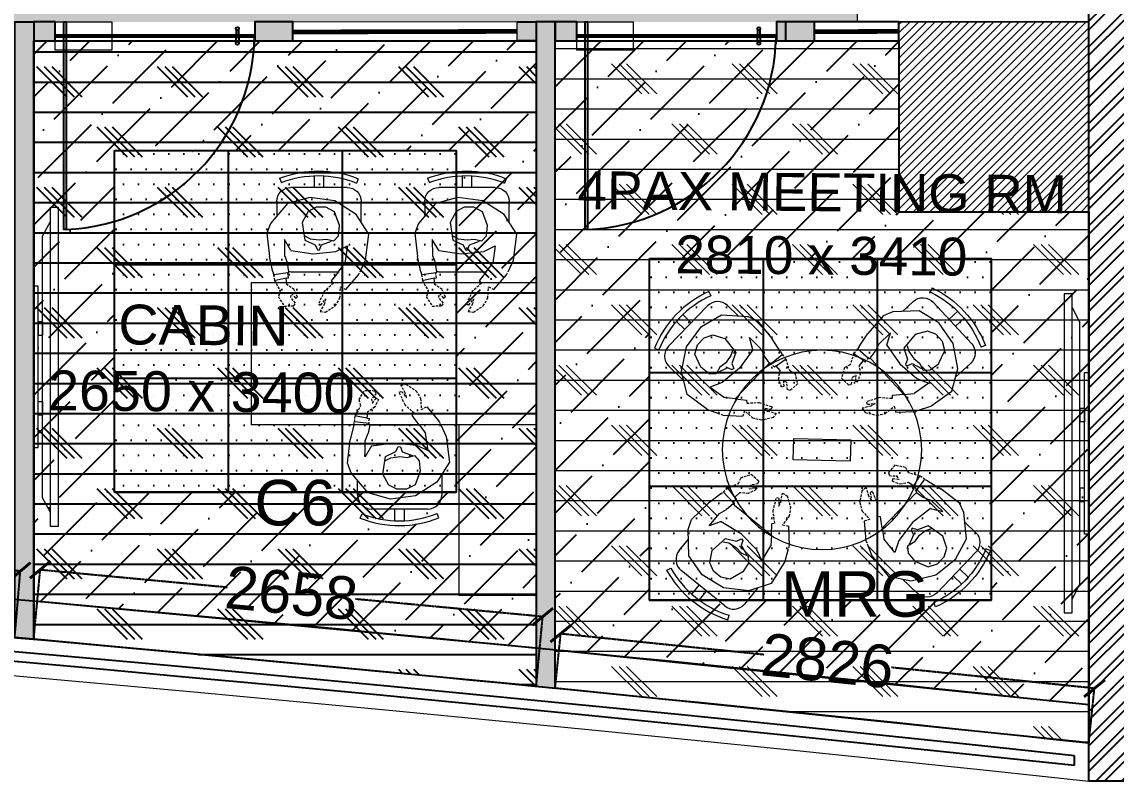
# Model space of a CAD drawing. Header units: millimetres. Extents: x 263321 to 2483465, y 33647 to 614421.
# Drawn here: x 2400777 to 2406541, y 376682 to 380682 of the extents above; entities that cross this region are included whole.
import ezdxf

# ---------------------------------------------------------------- set-up
doc = ezdxf.new("R2010")
doc.units = ezdxf.units.MM
doc.header["$PDMODE"] = 3
for name, pattern in [('( Hidden )', [0.375, 0.25, -0.125]), ('DASHED', [0.75, 0.5, -0.25]), ('HIDDEN', [0.375, 0.25, -0.125])]:
    doc.linetypes.add(name, pattern=pattern)
for name, color, linetype, lineweight in [('A-DOOR-FULL', 40, 'Continuous', 18), ('A-FURN-HUMAN', 252, 'Continuous', 9), ('A-FURN-MODULAR-', 6, 'Continuous', 9), ('A-FURN-MODULAR-CHAIR', 5, 'Continuous', 5), ('A-FURN-MODULAR-TABLETOP', 250, 'Continuous', 13), ('A-GLASS PARTITION', 5, 'Continuous', 18), ('A-GYPSUM PARTITION', 250, 'Continuous', 35), ('A-PLAN-COLUMN', 3, 'Continuous', 0), ('A-PLAN-RCC-HATCH', 8, 'Continuous', 13), ('A-PLAN-THIN', 251, 'Continuous', 15), ('FURNITURE', 30, 'Continuous', 5), ('IN-WALL', 134, 'Continuous', 25), ('TOA- AV', 7, 'Continuous', 9), ('TOA-FL-CPT-1', 8, 'Continuous', 5), ('TOA-FL-CPT-4', 8, 'Continuous', 5)]:
    doc.layers.add(name, color=color, linetype=linetype, lineweight=lineweight)
for name, color, linetype in [('A-PLAN -GLASS FRAME', 4, 'Continuous'), ('A-PLAN-WALL HATCH', 8, 'Continuous'), ('CEILING TOA', 250, 'Continuous'), ('DOOR', 5, 'Continuous'), ('FIN WALL GRAPHIC', 10, 'Continuous'), ('FLOORING TOA', 7, 'Continuous'), ('PARTITION GYPSUM', 250, 'Continuous'), ('TEXT', 250, 'Continuous')]:
    doc.layers.add(name, color=color, linetype=linetype)
doc.styles.add('ARIAL', font='arial.ttf')
doc.styles.add('TEXT @ 150', font='arial.ttf', dxfattribs={"height": 225})
doc.dimstyles.new('DIM @ 150', dxfattribs={"dimtxt": 225, "dimasz": 100, "dimexe": 1, "dimexo": 0, "dimgap": 0.5, "dimtad": 0, "dimdec": 0, "dimzin": 0, "dimdsep": 46, "dimtxsty": 'TEXT @ 150', "dimblk": 'ARCHTICK', "dimcen": -2, "dimclrd": 8, "dimclre": 8, "dimclrt": 256, "dimadec": 0, "dimazin": 0, "dimtfac": 1, "dimtdec": 0, "dimtofl": 0, "dimtmove": 0, "dimatfit": 3, "dimldrblk": 'OPEN90', "dimfxl": 1, "dimtolj": 1, "dimtzin": 0, "dimlwd": -1, "dimlwe": -1, "dimarcsym": 0})
pattern_1 = [(45, (13069.08, -8478.74), (84.189901, 308.696304), [396.875, -79.375, 0, -79.375])]

# ---------------------------------------------------------------- blocks, each defined once
blk = doc.blocks.new('Human Figure')
at = {"layer": 'A-FURN-HUMAN', "lineweight": 5}
for p, q in [((4611.71, 5776.63, 0), (4616.22, 5779.49)), ((4611.71, 5776.63, 0), (4616.22, 5779.49)), ((4616.22, 5779.49), (4621.49, 5780.21, 0)), ((4616.22, 5779.49), (4621.49, 5780.21, 0)), ((4621.49, 5780.21, 0), (4626.18, 5778.89, 0)), ((4621.49, 5780.21, 0), (4626.18, 5778.89, 0)), ((4626.18, 5778.89, 0), (4629.77, 5774.69, 0)), ((4626.18, 5778.89, 0), (4629.77, 5774.69, 0)), ((4609.08, 5772.43, 0), (4611.71, 5776.63, 0)), ((4609.08, 5772.43, 0), (4611.71, 5776.63, 0)), ((4609.78, 5766.99, 0), (4609.08, 5772.43, 0)), ((4609.78, 5766.99, 0), (4609.08, 5772.43, 0)), ((4629.77, 5774.69, 0), (4630.56, 5772.63, 0)), ((4629.77, 5774.69, 0), (4630.56, 5772.63, 0)), ((4630.56, 5772.63, 0), (4630.01, 5767.72, 0)), ((4630.56, 5772.63, 0), (4630.01, 5767.72, 0)), ((4626.86, 5771.32, 0), (4626.81, 5767.94)), ((4626.86, 5771.32, 0), (4626.81, 5767.94)), ((4616.02, 5768.83), (4613.59, 5769.99, 0)), ((4613.59, 5769.99, 0), (4614.12, 5766.32, 0)), ((4616.02, 5768.83), (4613.59, 5769.99, 0)), ((4613.59, 5769.99, 0), (4614.12, 5766.32, 0)), ((4620.77, 5768.32, 0), (4616.02, 5768.83)), ((4620.77, 5768.32, 0), (4616.02, 5768.83)), ((4625.5, 5769.01, 0), (4620.77, 5768.32, 0)), ((4625.5, 5769.01, 0), (4620.77, 5768.32, 0)), ((4626.81, 5767.94), (4626.19, 5766.32, 0)), ((4626.81, 5767.94), (4626.19, 5766.32, 0)), ((4610.91, 5764.54), (4609.78, 5766.99, 0)), ((4610.91, 5764.54), (4609.78, 5766.99, 0)), ((4615.48, 5764.54), (4614.12, 5766.32, 0)), ((4615.48, 5764.54), (4614.12, 5766.32, 0)), ((4625.89, 5764.54), (4626.19, 5766.32, 0)), ((4625.89, 5764.54), (4626.19, 5766.32, 0)), ((4629.26, 5764.54), (4630.01, 5767.72, 0)), ((4629.26, 5764.54), (4630.01, 5767.72, 0)), ((4613.88, 5760.76, 0), (4611.23, 5763.85, 0)), ((4613.88, 5760.76, 0), (4611.23, 5763.85, 0)), ((4615.48, 5764.54), (4616.97, 5762.59)), ((4615.48, 5764.54), (4616.97, 5762.59)), ((4626.5, 5763.17, 0), (4626.01, 5763.22, 0)), ((4626.5, 5763.17, 0), (4626.01, 5763.22, 0)), ((4626.32, 5761.85, 0), (4626.5, 5763.17, 0)), ((4626.32, 5761.85, 0), (4626.5, 5763.17, 0))]:
    blk.add_line(p, q, dxfattribs=at)
at = {"layer": 'A-FURN-HUMAN', "linetype": '( Hidden )', "lineweight": 5, "ltscale": 2}
for p, q in [((4611.23, 5763.85, 0), (4610.91, 5764.54, 0)), ((4611.23, 5763.85, 0), (4610.91, 5764.54, 0)), ((4626.01, 5763.22, 0), (4626.14, 5764.36, 0)), ((4626.01, 5763.22, 0), (4626.14, 5764.36, 0)), ((4629.12, 5763.93, 0), (4628.92, 5762.69, 0)), ((4629.12, 5763.93, 0), (4628.92, 5762.69, 0)), ((4629.26, 5764.54, 0), (4629.12, 5763.93, 0)), ((4629.26, 5764.54, 0), (4629.12, 5763.93, 0)), ((4615.02, 5761.34, 0), (4613.88, 5760.76, 0)), ((4615.02, 5761.34, 0), (4613.88, 5760.76, 0)), ((4615.16, 5758.98, 0), (4615.02, 5761.34, 0)), ((4615.16, 5758.98, 0), (4615.02, 5761.34, 0)), ((4616.97, 5762.59), (4616.53, 5762.09)), ((4616.97, 5762.59), (4616.53, 5762.09)), ((4616.53, 5762.09), (4618.44, 5760.37, 0)), ((4616.53, 5762.09), (4618.44, 5760.37, 0)), ((4624.81, 5760.79, 0), (4626.32, 5761.85, 0)), ((4624.81, 5760.79, 0), (4626.32, 5761.85, 0)), ((4628.92, 5762.69, 0), (4627.75, 5760.5, 0)), ((4628.92, 5762.69, 0), (4627.75, 5760.5, 0)), ((4616.12, 5757.36), (4615.16, 5758.98, 0)), ((4616.12, 5757.36), (4615.16, 5758.98, 0)), ((4619.17, 5757.51, 0), (4618.16, 5758.8, 0)), ((4618.16, 5758.8, 0), (4618.39, 5757.81, 0)), ((4619.17, 5757.51, 0), (4618.16, 5758.8, 0)), ((4618.16, 5758.8, 0), (4618.39, 5757.81, 0)), ((4618.44, 5760.37, 0), (4619.69, 5757.7, 0)), ((4618.44, 5760.37, 0), (4619.69, 5757.7, 0)), ((4624.06, 5759.18, 0), (4624.81, 5760.79, 0)), ((4624.06, 5759.18, 0), (4624.81, 5760.79, 0)), ((4624.51, 5758.96, 0), (4624.06, 5759.18, 0)), ((4624.51, 5758.96, 0), (4624.06, 5759.18, 0)), ((4624.5, 5757.93, 0), (4625.51, 5759.11, 0)), ((4624.5, 5757.93, 0), (4625.51, 5759.11, 0)), ((4625.32, 5759.95, 0), (4624.51, 5758.96, 0)), ((4625.32, 5759.95, 0), (4624.51, 5758.96, 0)), ((4625.51, 5759.11, 0), (4625.32, 5759.95, 0)), ((4625.51, 5759.11, 0), (4625.32, 5759.95, 0)), ((4628.12, 5759.23, 0), (4626.89, 5757.28, 0)), ((4628.12, 5759.23, 0), (4626.89, 5757.28, 0)), ((4627.75, 5760.5, 0), (4628.12, 5759.23, 0)), ((4627.75, 5760.5, 0), (4628.12, 5759.23, 0)), ((4618.19, 5756, 0), (4616.12, 5757.36)), ((4618.19, 5756, 0), (4616.12, 5757.36)), ((4618.39, 5757.81, 0), (4619.31, 5756.18, 0)), ((4618.39, 5757.81, 0), (4619.31, 5756.18, 0)), ((4619.69, 5757.7, 0), (4619.17, 5757.51, 0)), ((4619.69, 5757.7, 0), (4619.17, 5757.51, 0)), ((4624.87, 5757.37, 0), (4624.5, 5757.93, 0)), ((4624.87, 5757.37, 0), (4624.5, 5757.93, 0)), ((4626.89, 5757.28, 0), (4624.87, 5757.37, 0)), ((4626.89, 5757.28, 0), (4624.87, 5757.37, 0)), ((4619.31, 5756.18, 0), (4618.19, 5756, 0)), ((4619.31, 5756.18, 0), (4618.19, 5756, 0))]:
    blk.add_line(p, q, dxfattribs=at)
at = {"layer": 'A-FURN-HUMAN', "linetype": '( Hidden )', "lineweight": 5, "ltscale": 3}
for p, q in [((4625.9, 5764.39, 0), (4625.89, 5764.57, 0)), ((4625.9, 5764.39, 0), (4625.89, 5764.57, 0)), ((4626.14, 5764.36, 0), (4625.9, 5764.39, 0)), ((4626.14, 5764.36, 0), (4625.9, 5764.39, 0))]:
    blk.add_line(p, q, dxfattribs=at)
at = {"layer": 'A-FURN-HUMAN', "lineweight": 5, "elevation": 0}
for points in [[(4622.54, 5772.08), (4621.4, 5771.49), (4619.55, 5771.23), (4618.01, 5771.43), (4616.44, 5771.03), (4615.47, 5772.11), (4615.23, 5774.3), (4616.32, 5777.18), (4618.11, 5778.11), (4620.14, 5778.11), (4621.85, 5777.26), (4623.09, 5774.92), (4622.55, 5771.19), (4620.35, 5770.17), (4619.86, 5769.12), (4619.43, 5769.17), (4619.04, 5770.23), (4616.9, 5771)], [(4622.54, 5772.08), (4621.4, 5771.49), (4619.55, 5771.23), (4618.01, 5771.43), (4616.44, 5771.03), (4615.47, 5772.11), (4615.23, 5774.3), (4616.32, 5777.18), (4618.11, 5778.11), (4620.14, 5778.11), (4621.85, 5777.26), (4623.09, 5774.92), (4622.55, 5771.19), (4620.35, 5770.17), (4619.86, 5769.12), (4619.43, 5769.17), (4619.04, 5770.23), (4616.9, 5771)], [(4625.5, 5769.01), (4626.86, 5771.32)], [(4625.5, 5769.01), (4626.86, 5771.32)], [(4626.09, 5764.27), (4629.04, 5763.91)], [(4626.09, 5764.27), (4629.04, 5763.91)], [(4626.5, 5763.17), (4629.02, 5762.63)], [(4626.5, 5763.17), (4629.02, 5762.63)]]:
    blk.add_lwpolyline(points, dxfattribs=at)
at = {"layer": 'A-FURN-MODULAR-CHAIR', "color": 18, "lineweight": 15, "true_color": 0x000000}
for p, q in [((4613.64, 5782.3, 0), (4625.48, 5782.3, 0)), ((4610.68, 5774.98, 0), (4610.68, 5779.34, 0)), ((4628.44, 5779.34, 0), (4628.44, 5776.24, 0))]:
    blk.add_line(p, q, dxfattribs=at)
at = {"layer": 'A-FURN-MODULAR-CHAIR', "lineweight": 15}
for p, q in [((4613.64, 5782.3, 0), (4625.48, 5782.3, 0)), ((4610.68, 5774.98, 0), (4610.68, 5779.34, 0)), ((4628.44, 5779.34, 0), (4628.44, 5776.24, 0))]:
    blk.add_line(p, q, dxfattribs=at)
at = {"layer": 'A-FURN-MODULAR-CHAIR', "color": 18, "lineweight": 15, "true_color": 0x000000, "elevation": 0}
for points in [[(4611.29, 5784.13), (4611.67, 5783.22)], [(4618.58, 5784.79), (4618.58, 5782.3)], [(4620.56, 5784.79), (4620.56, 5782.3)], [(4627.86, 5784.22), (4627.49, 5783.3)]]:
    blk.add_lwpolyline(points, dxfattribs=at)
at = {"layer": 'A-FURN-MODULAR-CHAIR', "lineweight": 15, "elevation": 0}
for points in [[(4611.29, 5784.13), (4611.67, 5783.22)], [(4618.58, 5784.79), (4618.58, 5782.3)], [(4620.56, 5784.79), (4620.56, 5782.3)], [(4627.86, 5784.22), (4627.49, 5783.3)]]:
    blk.add_lwpolyline(points, dxfattribs=at)
at = {"layer": 'A-FURN-MODULAR-CHAIR', "color": 18, "lineweight": 15, "true_color": 0x000000, "elevation": 0}
blk.add_lwpolyline([(4625.89, 5764.57, -0.034638), (4625.48, 5764.54), (4615.48, 5764.54)], format="xyb", dxfattribs=at)
at = {"layer": 'A-FURN-MODULAR-CHAIR', "lineweight": 15, "elevation": 0}
blk.add_lwpolyline([(4625.89, 5764.57, -0.034638), (4625.48, 5764.54), (4615.48, 5764.54)], format="xyb", dxfattribs=at)
at = {"layer": 'A-FURN-MODULAR-CHAIR', "color": 18, "lineweight": 15, "true_color": 0x000000}
for centre, radius, start, end in [((4619.68, 5763.49, 0), 22.29, 68.458, 112.0994), ((4619.68, 5763.49, 0), 21.3, 68.4839, 112.0994), ((4613.64, 5779.34, 0), 2.96, 90.0001, 180.0001), ((4625.48, 5779.34, 0), 2.96, 0.0001, 90.0001)]:
    blk.add_arc(centre, radius, start, end, dxfattribs=at)
at = {"layer": 'A-FURN-MODULAR-CHAIR', "lineweight": 15}
for centre, radius, start, end in [((4619.68, 5763.49, 0), 22.29, 68.458, 112.0994), ((4619.68, 5763.49, 0), 21.3, 68.4839, 112.0994), ((4613.64, 5779.34, 0), 2.96, 90.0001, 180.0001), ((4625.48, 5779.34, 0), 2.96, 0.0001, 90.0001)]:
    blk.add_arc(centre, radius, start, end, dxfattribs=at)
blk = doc.blocks.new('MEETING ROOM')
at = {"layer": 'A-FURN-MODULAR-TABLETOP', "lineweight": 20, "elevation": 0}
blk.add_lwpolyline([(5039, 4680.77), (5038.74, 4692.77), (5034.24, 4692.67), (5034.51, 4680.68)], close=True, dxfattribs=at)
at = {"layer": 'A-FURN-MODULAR-TABLETOP', "lineweight": 20}
blk.add_circle((5036.62, 4686.72, 0), 21, dxfattribs=at)
at = {"layer": 'A-FURN-MODULAR-TABLETOP', "color": 161, "linetype": 'ByBlock'}
for p, xscale, rotation in [((12352.59, 3782.46, 0), -0.9999999999999999, 44.13998052244239), ((3519.78, -2525.96, 0), -1, 309.3209760455636)]:
    blk.add_blockref('Human Figure', p, dxfattribs=dict(at, xscale=xscale, rotation=rotation))
for p, rotation in [((12330.81, 5744.96, 0), 137.0571888667193), ((4393.59, 12029.14, 0), 223.8071234342921)]:
    blk.add_blockref('Human Figure', p, dxfattribs=dict(at, rotation=rotation))
blk = doc.blocks.new('Columns')
at = {"layer": 'A-PLAN-RCC-HATCH'}
h = blk.add_hatch(dxfattribs=at)
h.set_pattern_fill('ANSI31', color=256, scale=250, style=0)
h.set_pattern_definition([(45, (469397.9, -623762.232), (-22.0970869, 22.0970869), [])])
h.paths.add_polyline_path([(28839.7, -31463), (29839.7, -31463), (29839.7, -30463), (28839.7, -30463)])
at = {"layer": 'A-PLAN-COLUMN', "elevation": 0}
blk.add_lwpolyline([(28839.7, -31463), (29839.7, -31463), (29839.7, -30463), (28839.7, -30463)], close=True, dxfattribs=at)
blk = doc.blocks.new('Balcony')
at = {"layer": 'A-PLAN-WALL HATCH'}
h = blk.add_hatch(dxfattribs=at)
h.set_pattern_fill('ANSI32', color=256, scale=10, angle=-90, style=0)
h.set_pattern_definition([(45, (-241519.94, 418987.73), (67.35192, -67.35192), []), (45, (-241519.94, 419032.63), (67.35192, -67.35192), [])])
h.paths.add_polyline_path([(-4519.9, -817.9), (-4719.9, -817.9), (-4719.9, -5512.3), (-4519.9, -5512.3)])
at = {"layer": 'IN-WALL'}
blk.add_lwpolyline([(-4719.9, -5512.3), (-4719.9, 887.7), (-4519.9, 887.7), (-4519.9, -5512.3), (-4719.9, -5512.3)], dxfattribs=at)
blk = doc.blocks.new('_ArchTick')
at = {"color": 0, "linetype": 'ByBlock', "const_width": 0.15}
blk.add_lwpolyline([(-0.5, -0.5), (0.5, 0.5)], dxfattribs=at)
blk = doc.blocks.new('*D359')
at = {"layer": 'Defpoints', "color": 0, "transparency": 16777216}
for p in [(2400769.4, 377788.1), (2398092.8, 377663.7), (2400739.8, 377439)]:
    blk.add_point(p, dxfattribs=at)
at = {"layer": 'FIN WALL GRAPHIC', "color": 8, "linetype": 'HIDDEN', "transparency": 16777216}
for p, q in [((2398092.8, 377663.7), (2398122.5, 378013.8)), ((2398122.5, 378012.8), (2399108.8, 377929)), ((2400769.4, 377788.1), (2399783, 377871.8)), ((2400739.8, 377439), (2400769.5, 377789.1))]:
    blk.add_line(p, q, dxfattribs=at)
at = {"layer": 'FIN WALL GRAPHIC', "color": 8, "linetype": 'ByBlock', "transparency": 16777216, "xscale": 100, "yscale": 100, "zscale": 100}
for p, rotation in [((2398122.5, 378012.8), 175.147687169337), ((2400769.4, 377788.1), 355.147687169337)]:
    blk.add_blockref('_ArchTick', p, dxfattribs=dict(at, rotation=rotation))
at = {"layer": 'FIN WALL GRAPHIC', "transparency": 16777216, "insert": (2399445.9, 377900.4), "char_height": 225, "attachment_point": 5, "rotation": 355.14769, "style": 'TEXT @ 150'}
blk.add_mtext('\\A1;2656', dxfattribs=at)
blk = doc.blocks.new('_Open90')
at = {"color": 0, "linetype": 'ByBlock'}
for p, q in [((0, 0), (-1, 0)), ((-0.5, 0.5), (0, 0)), ((0, 0), (-0.5, -0.5))]:
    blk.add_line(p, q, dxfattribs=at)
blk = doc.blocks.new('*D360')
at = {"layer": 'Defpoints', "color": 0, "transparency": 16777216}
for p in [(2400874.2, 377796.4), (2400839.9, 377430.1), (2403486.3, 377182.1)]:
    blk.add_point(p, dxfattribs=at)
at = {"layer": 'FIN WALL GRAPHIC', "color": 8, "linetype": 'HIDDEN', "transparency": 16777216}
for p, q in [((2400839.9, 377430.1), (2400874.3, 377797.4)), ((2400874.2, 377796.4), (2401860.3, 377704)), ((2403520.7, 377548.4), (2402534.6, 377640.8)), ((2403486.3, 377182.1), (2403520.7, 377549.4))]:
    blk.add_line(p, q, dxfattribs=at)
at = {"layer": 'FIN WALL GRAPHIC', "color": 8, "linetype": 'ByBlock', "transparency": 16777216, "xscale": 100, "yscale": 100, "zscale": 100}
for p, rotation in [((2400874.2, 377796.4), 174.6455996603078), ((2403520.7, 377548.4), 354.6455996603078)]:
    blk.add_blockref('_ArchTick', p, dxfattribs=dict(at, rotation=rotation))
at = {"layer": 'FIN WALL GRAPHIC', "transparency": 16777216, "insert": (2402197.4, 377672.4), "char_height": 225, "attachment_point": 5, "rotation": 354.6456, "style": 'TEXT @ 150'}
blk.add_mtext('\\A1;2658', dxfattribs=at)
blk = doc.blocks.new('*D361')
at = {"layer": 'Defpoints', "color": 0, "transparency": 16777216}
for p in [(2403615.7, 377459.7), (2403586.1, 377172.3, 0.1), (2406396.8, 376883.2)]:
    blk.add_point(p, dxfattribs=at)
at = {"layer": 'FIN WALL GRAPHIC', "color": 8, "linetype": 'HIDDEN', "transparency": 16777216}
for p, q in [((2403586.1, 377172.3), (2403615.8, 377460.7)), ((2403615.7, 377459.7), (2404684.5, 377349.8)), ((2406426.4, 377170.6), (2405357.5, 377280.6)), ((2406396.8, 376883.2), (2406426.5, 377171.6))]:
    blk.add_line(p, q, dxfattribs=at)
at = {"layer": 'FIN WALL GRAPHIC', "color": 8, "transparency": 16777216, "xscale": 100, "yscale": 100, "zscale": 100}
for p, rotation in [((2403615.7, 377459.7), 174.1281707163922), ((2406426.4, 377170.6), 354.1281707163922)]:
    blk.add_blockref('_ArchTick', p, dxfattribs=dict(at, rotation=rotation))
at = {"layer": 'FIN WALL GRAPHIC', "transparency": 16777216, "insert": (2405021, 377315.2), "char_height": 225, "attachment_point": 5, "rotation": 354.12817, "style": 'TEXT @ 150'}
blk.add_mtext('\\A1;2826', dxfattribs=at)
blk = doc.blocks.new('door-3f-01')
at = {"layer": 'A-FURN-MODULAR-', "color": 252, "linetype": 'DASHED', "ltscale": 120, "true_color": 0x939598}
blk.add_lwpolyline([(0, 0), (-10.2, 0), (-10.2, 5.08), (0, 5.08), (0, 0)], dxfattribs=at)
at = {"layer": 'A-GLASS PARTITION', "color": 5}
blk.add_line((-36, 0), (-36, 4), dxfattribs=at)
at = {"layer": 'DOOR', "elevation": 0}
blk.add_lwpolyline([(-1.95, 37.5), (-1.55, 37.5), (-1.55, 0), (-1.95, 0)], close=True, dxfattribs=at)
at = {"layer": 'DOOR'}
blk.add_lwpolyline([(-36, 2.34), (-36, 2.74), (0, 2.74), (0, 2.34)], close=True, dxfattribs=at)
for points in [[(-32.64, 3.74), (-32.64, 2.74), (-33.14, 2.74), (-33.14, 3.74)], [(-32.64, 1.34), (-32.64, 2.34), (-33.14, 2.34), (-33.14, 1.34)]]:
    blk.add_lwpolyline(points, dxfattribs=at)
for centre in [(-32.89, 3.86), (-32.89, 1.22)]:
    blk.add_circle(centre, 0.278, dxfattribs=at)
at = {"layer": 'DOOR', "color": 252, "true_color": 0x939598}
blk.add_arc((-0.52, 2.04, 0), 35.48, 92.2973, 178.8766, dxfattribs=at)
blk = doc.blocks.new('A$C60412B90')
at = {"layer": 'TOA- AV', "color": 30, "true_color": 0xf8991e}
blk.add_line((256.5, 111), (986.5, 111), dxfattribs=at)
at = {"layer": 'TOA- AV', "color": 6}
for p, q in [((-100, 55.5), (1343, 55.5)), ((-37.2, 55.5), (29.9, 91)), ((1280.2, 55.5), (1213.1, 91))]:
    blk.add_line(p, q, dxfattribs=at)
at = {"layer": 'TOA- AV', "color": 30, "true_color": 0xf8991e}
for points in [[(986.5, 111), (986.5, 131), (256.5, 131), (256.5, 111)], [(403.4, 91), (464.2, 91)], [(825.1, 91), (764.2, 91)]]:
    blk.add_lwpolyline(points, dxfattribs=at)
for points in [[(403.4, 111), (464.2, 111), (464.2, 91), (403.4, 91)], [(825.1, 111), (764.2, 111), (764.2, 91), (825.1, 91)]]:
    blk.add_lwpolyline(points, close=True, dxfattribs=at)
at = {"layer": 'TOA- AV', "color": 6}
for points in [[(1343, 55.5), (1343, 20), (-100, 20), (-100, 55.5)], [(29.9, 91), (1213.1, 91)]]:
    blk.add_lwpolyline(points, dxfattribs=at)

msp = doc.modelspace()

# ---------------------------------------------------------------- hatches: boundary and pattern name
at = {"layer": 'A-GYPSUM PARTITION'}
h = msp.add_hatch(color=20, dxfattribs=at)
h.dxf.hatch_style = 1
h.paths.add_polyline_path([(2400839.887, 377430.097), (2400739.757, 377439.039), (2400739.757, 380682.035), (2400839.757, 380682.035)])
h = msp.add_hatch(color=20, dxfattribs=at)
h.dxf.hatch_style = 1
h.paths.add_polyline_path([(2400839.757, 380582.036), (2400953.099, 380582.036), (2400953.099, 380682.036), (2400839.757, 380682.036)])
h = msp.add_hatch(color=20, dxfattribs=at)
h.dxf.hatch_style = 1
h.paths.add_polyline_path([(2402204.86, 380582.042), (2402204.86, 380682.042), (2402004.86, 380682.042), (2402004.86, 380582.042)])
h = msp.add_hatch(color=20, dxfattribs=at)
h.dxf.hatch_style = 1
h.paths.add_polyline_path([(2403486.073, 380582.035), (2403386.063, 380582.035), (2403386.063, 380682.035), (2403486.073, 380682.035)])
h = msp.add_hatch(color=20, dxfattribs=at)
h.dxf.hatch_style = 1
h.paths.add_polyline_path([(2403486.32, 377182.06), (2403586.091, 377172.268), (2403586.073, 380682.035), (2403486.065, 380682.035)])
h = msp.add_hatch(color=20, dxfattribs=at)
h.dxf.hatch_style = 1
h.paths.add_polyline_path([(2403586.073, 380582.035), (2403699.415, 380582.035), (2403699.415, 380682.035), (2403586.073, 380682.035)])
h = msp.add_hatch(color=20, dxfattribs=at)
h.dxf.hatch_style = 1
h.paths.add_polyline_path([(2404949.248, 380582.042), (2404949.248, 380682.042), (2404749.248, 380682.042), (2404749.248, 380582.042)])
at = {"layer": 'CEILING TOA', "true_color": 0x939598}
h = msp.add_hatch(dxfattribs=at)
h.set_pattern_fill('ANSI36', color=252, scale=50)
h.set_pattern_definition(pattern_1)
h.paths.add_polyline_path([(2401264.973, 379998.982), (2403064.907, 380004.234), (2403064.907, 378204.234), (2401264.973, 378198.982)], flags=16)
h.paths.add_polyline_path([(2400839.761, 380582.036), (2403486.32, 380582.036), (2403486.32, 377382.139), (2400839.761, 377629.571)])
h = msp.add_hatch(dxfattribs=at)
h.set_pattern_fill('ANSI36', color=252, scale=50)
h.set_pattern_definition(pattern_1)
h.paths.add_polyline_path([(2403586.073, 380582.035), (2405396.796, 380582.035), (2405396.796, 379682.052), (2406396.796, 379682.052), (2406391.524, 377082.941), (2403586.09, 377372.358)])
h.paths.add_polyline_path([(2404079.348, 379435.287), (2405879.289, 379435.288), (2405887.365, 377635.288), (2404087.437, 377635.287)], flags=16)
at = {"layer": 'CEILING TOA'}
h = msp.add_hatch(dxfattribs=at)
h.set_pattern_fill('_USER', color=256, scale=600, style=0, double=1, pattern_type=0)
h.set_pattern_definition([(0, (2400665, 380004.23), (0, 600), []), (90, (2400665, 380004.23), (-600, 4e-14), [])])
h.paths.add_polyline_path([(2401264.973, 380004.233), (2403064.907, 380004.234), (2403064.907, 378204.234), (2401264.973, 378204.234)])
at = {"layer": 'CEILING TOA', "true_color": 0x939598}
h = msp.add_hatch(dxfattribs=at)
h.set_pattern_fill('DOTS', color=252, scale=50)
h.set_pattern_definition([(0, (21610.59, -5697), (39.6875, 79.375), [0, -79.375])])
h.paths.add_polyline_path([(2401264.973, 380004.233), (2403064.907, 380004.234), (2403064.907, 378204.234), (2401264.973, 378204.233)])
at = {"layer": 'CEILING TOA'}
h = msp.add_hatch(dxfattribs=at)
h.set_pattern_fill('_USER', color=256, scale=600, style=0, double=1, pattern_type=0)
h.set_pattern_definition([(0, (2403483.4, 379435.3), (0, 600), []), (90, (2403483.4, 379435.3), (-600, 4e-14), [])])
h.paths.add_polyline_path([(2404083.393, 379435.287), (2405883.327, 379435.288), (2405883.327, 377635.288), (2404083.393, 377635.287)])
at = {"layer": 'CEILING TOA', "true_color": 0x939598}
h = msp.add_hatch(dxfattribs=at)
h.set_pattern_fill('DOTS', color=252, scale=50)
h.set_pattern_definition([(0, (24429.01, -6265.95), (39.6875, 79.375), [0, -79.375])])
h.paths.add_polyline_path([(2404083.393, 379435.287), (2405883.327, 379435.288), (2405883.327, 377635.288), (2404083.393, 377635.287)])
at = {"layer": 'FLOORING TOA', "true_color": 0x2776bb}
h = msp.add_hatch(dxfattribs=at)
h.set_pattern_fill('CORK', color=152, scale=50)
h.set_pattern_definition([(0, (0, 0), (0, 158.75), []), (135, (79.38, -79.38), (-317.50014, -317.50014), [224.5065, -224.5065]), (135, (119.06, -79.38), (-317.50014, -317.50014), [224.5065, -224.5065]), (135, (158.75, -79.38), (-317.50014, -317.50014), [224.5065, -224.5065])])
h.paths.add_polyline_path([(2395396.796, 380582.052), (2397993.32, 380582.052), (2397993.32, 377671.75), (2395410.929, 377868.488)])
h.paths.add_polyline_path([(2398093.32, 380582.035), (2400739.757, 380582.035), (2400739.757, 377439.039), (2398111.284, 377662.231)])
h.paths.add_polyline_path([(2400839.757, 380582.036), (2403486.32, 380582.036), (2403486.32, 377182.06), (2400839.887, 377430.097)])
at = {"layer": 'TOA-FL-CPT-1', "true_color": 0xc7c8ca}
h = msp.add_hatch(dxfattribs=at)
h.set_pattern_fill('AR-PARQ1', color=9, scale=3)
h.set_pattern_definition([(90, (90021.1, 24147), (-914.4, 914.4), [914.4, -914.4]), (90, (90173.5, 24147), (-914.4, 914.4), [914.4, -914.4]), (90, (90325.9, 24147), (-914.4, 914.4), [914.4, -914.4]), (90, (90478.3, 24147), (-914.4, 914.4), [914.4, -914.4]), (90, (90630.7, 24147), (-914.4, 914.4), [914.4, -914.4]), (90, (90783.1, 24147), (-914.4, 914.4), [914.4, -914.4]), (90, (90935.5, 24147), (-914.4, 914.4), [914.4, -914.4]), (0, (90021.1, 25061.4), (914.4, -914.4), [914.4, -914.4]), (0, (90021.1, 25213.8), (914.4, -914.4), [914.4, -914.4]), (0, (90021.1, 25366.2), (914.4, -914.4), [914.4, -914.4]), (0, (90021.1, 25518.6), (914.4, -914.4), [914.4, -914.4]), (0, (90021.1, 25671), (914.4, -914.4), [914.4, -914.4]), (0, (90021.1, 25823.4), (914.4, -914.4), [914.4, -914.4]), (0, (90021.1, 25975.8), (914.4, -914.4), [914.4, -914.4])])
edge = h.paths.add_edge_path()
edge.add_arc((2396128.727, -119195.432), 546828.493, 90.92532943, 95.29958843)
edge.add_line((2345621.769, 425295.567), (2345621.769, 409482.052))
edge.add_line((2345621.769, 409482.052), (2347129.201, 409481.857))
edge.add_arc((2347102.083, 408732.348), 750, 0, 87.9279004, ccw=False)
edge.add_line((2347852.083, 408732.348), (2347852.23, 389991.103))
edge.add_line((2347852.23, 389991.103), (2342396.706, 389991.103))
edge.add_line((2342396.706, 389991.103), (2342397.172, 380682.159))
edge.add_line((2342397.172, 380682.159), (2351396.796, 380682.159))
edge.add_line((2351396.796, 380682.159), (2351396.796, 379682.052))
edge.add_line((2351396.796, 379682.052), (2350496.796, 379682.052))
edge.add_line((2350496.796, 379682.052), (2350496.796, 377891.004))
edge.add_arc((2372893.597, 61240.666), 317441.417, 85.95303216, 94.04581501, ccw=False)
edge.add_line((2395296.77, 377890.553), (2395296.77, 379682.052))
edge.add_line((2395296.77, 379682.052), (2394396.796, 379682.052))
edge.add_line((2394396.796, 379682.052), (2394396.796, 380682.052))
edge.add_line((2394396.796, 380682.052), (2405177.531, 380682.052))
edge.add_line((2405177.531, 380682.052), (2405177.531, 389182.052))
edge.add_line((2405177.531, 389182.052), (2406496.796, 389182.052))
edge.add_line((2406496.796, 389182.052), (2406496.796, 383082.052))
edge.add_line((2406496.796, 383082.052), (2408136.796, 383082.052))
edge.add_line((2408136.796, 383082.052), (2408136.796, 389182.052))
edge.add_line((2408136.796, 389182.052), (2413779.159, 389181.861))
edge.add_line((2413779.159, 389181.861), (2414010.251, 390682.052))
edge.add_line((2414010.251, 390682.052), (2405396.796, 390682.052))
edge.add_line((2405396.796, 390682.052), (2405396.796, 411581.926))
edge.add_line((2405396.796, 411581.926), (2403146.796, 411581.926))
edge.add_arc((2403146.796, 411881.926), 300, 180, 270, ccw=False)
edge.add_line((2402846.796, 411881.926), (2402846.796, 413382.052))
edge.add_arc((2403146.796, 413382.052), 300, 90, 180, ccw=False)
edge.add_line((2403146.796, 413682.052), (2417553.202, 413682.052))
edge.add_line((2417553.202, 413682.052), (2417799.7, 415282.257))
edge.add_line((2417799.7, 415282.257), (2411837.001, 415281.729))
edge.add_line((2411837.001, 415281.729), (2411837.001, 417657.174))
edge.add_line((2411837.001, 417657.174), (2416421.528, 417657.174))
edge.add_line((2416421.528, 417657.174), (2416421.528, 418657.174))
edge.add_line((2416421.528, 418657.174), (2411836.796, 418657.174))
edge.add_line((2411836.796, 418657.174), (2411836.796, 421262.052))
edge.add_line((2411836.796, 421262.052), (2410296.796, 421262.052))
edge.add_line((2410296.796, 421262.052), (2410296.796, 415281.575))
edge.add_line((2410296.796, 415281.575), (2402846.796, 415281.575))
edge.add_line((2402846.796, 415281.575), (2402846.796, 424532.052))
edge.add_line((2402846.796, 424532.052), (2402846.796, 424581.286))
edge.add_line((2402846.796, 424581.286), (2395396.796, 424582.052))
edge.add_line((2395396.796, 424582.052), (2395396.796, 423682.052))
edge.add_line((2395396.796, 423682.052), (2394396.796, 423682.052))
edge.add_line((2394396.796, 423682.052), (2394396.796, 424581.86))
edge.add_line((2394396.796, 424581.86), (2387296.514, 424582.052))
edge.add_line((2387296.514, 424582.052), (2387297.806, 427561.749))
h.paths.add_polyline_path([(2357571.796, 409582.052), (2403896.373, 409582.052), (2403899.547, 394952.31), (2375096.795, 394783.782), (2375096.795, 396862.052), (2373596.796, 396864.771), (2373596.796, 394782.052), (2369971.795, 394800.838), (2370046.875, 396862.052), (2368385.069, 396703.686), (2368471.796, 394819.625), (2357571.796, 394782.052)], flags=16)
h.paths.add_polyline_path([(2363596.796, 414832.306), (2384296.459, 414782.218), (2384296.434, 411581.926), (2384538.462, 411581.927), (2384538.462, 409582.052), (2378653.494, 409582.052), (2378650.056, 411581.898), (2363596.796, 411631.98)], flags=16)
h.paths.add_polyline_path([(2392707.043, 411682.849), (2384396.821, 411683.632), (2384396.821, 414782.218), (2392707.043, 414781.434)], flags=16)
h.paths.add_polyline_path([(2400346.796, 422010.357), (2401546.802, 422010.357), (2401546.802, 416210.358), (2400346.796, 416210.358)], flags=16)
h.paths.add_polyline_path([(2349453.189, 392877.837), (2349451.159, 392879.273), (2349451.159, 390061.804), (2349453.189, 390060.368)], flags=16)
h.paths.add_polyline_path([(2379396.791, 389980.182), (2384396.796, 389980.182), (2384396.796, 392980.182), (2379396.791, 392980.182)], flags=16)
at = {"layer": 'TOA-FL-CPT-4'}
h = msp.add_hatch(dxfattribs=at)
h.set_pattern_fill('CORK', color=181, scale=50)
h.set_pattern_definition([(0, (90021.14, 24146.98), (0, 158.75), []), (135, (90100.5, 24067.6), (-317.50014, -317.50014), [224.5065, -224.5065]), (135, (90140.2, 24067.6), (-317.50014, -317.50014), [224.5065, -224.5065]), (135, (90179.9, 24067.6), (-317.50014, -317.50014), [224.5065, -224.5065])])
h.paths.add_polyline_path([(2403586.073, 380582.035), (2405396.796, 380582.035), (2405396.796, 379682.052), (2406396.796, 379682.052), (2406396.796, 376883.206), (2403586.073, 377172.27)])

# ---------------------------------------------------------------- linework, layer by layer
at = {"layer": 'A-FURN-MODULAR-TABLETOP', "lineweight": 20, "elevation": 0.099}
for points in [[(2403486.323, 378559.342), (2401986.195, 378559.342), (2401986.195, 379309.342), (2403486.323, 379309.342)], [(2403486.323, 379309.342), (2403486.323, 377659.342), (2403081.046, 377659.342), (2403081.046, 378559.342)]]:
    msp.add_lwpolyline(points, dxfattribs=at)
at = {"layer": 'A-GLASS PARTITION', "linetype": 'ByBlock', "ltscale": 5, "elevation": 0.099}
msp.add_lwpolyline([(2403386.063, 380582.035), (2403386.063, 380682.035), (2402204.39, 380680.504), (2402204.39, 380580.504), (2403386.063, 380582.035)], dxfattribs=at)
at = {"layer": 'A-GLASS PARTITION', "linetype": 'ByBlock', "ltscale": 5, "elevation": 0}
msp.add_lwpolyline([(2405396.796, 380682.052), (2404951.681, 380682.052), (2404951.681, 380582.042), (2405396.796, 380582.042)], close=True, dxfattribs=at)
at = {"layer": 'A-GLASS PARTITION', "ltscale": 5, "const_width": 25}
for points, elevation in [([(2402204.39, 380628.683), (2403386.063, 380632.035)], 0.149), ([(2404951.681, 380630.183), (2405396.796, 380632.052)], 0)]:
    msp.add_lwpolyline(points, dxfattribs=dict(at, elevation=elevation))
at = {"layer": 'A-PLAN -GLASS FRAME', "ltscale": 500, "elevation": 0}
msp.add_lwpolyline([(2406321.796, 376765.531), (2406321.796, 376815.822, 0.05338909), (2339321.796, 376821.243), (2339321.796, 394707.052), (2339271.796, 394707.052), (2339271.796, 376765.531, -0.05343882)], format="xyb", close=True, dxfattribs=at)
at = {"layer": 'A-PLAN-THIN', "elevation": 0}
msp.add_lwpolyline([(2406396.796, 376682.052), (2406396.796, 376883.206, 0.0533763), (2339396.796, 376904.685), (2339396.796, 394782.052), (2339196.796, 394782.052), (2339196.796, 376682.052, -0.0535719), (2406396.796, 376682.052)], format="xyb", dxfattribs=at)
at = {"layer": 'CEILING TOA'}
for points, elevation in [([(2400839.761, 380582.036), (2403486.32, 380582.036), (2403486.32, 377382.139), (2400839.761, 377629.571)], 0.099), ([(2403586.073, 380582.035), (2405396.796, 380582.035), (2405396.796, 379682.052), (2406396.796, 379682.052), (2406396.796, 377083.206), (2403586.09, 377372.358)], 0.099), ([(2401264.973, 380004.233), (2403064.907, 380004.234), (2403064.907, 378204.234), (2401264.973, 378204.233)], 0.05), ([(2404083.393, 379435.287), (2405883.327, 379435.288), (2405883.327, 377635.288), (2404083.393, 377635.287)], 0)]:
    msp.add_lwpolyline(points, close=True, dxfattribs=dict(at, elevation=elevation))
at = {"layer": 'CEILING TOA', "elevation": 0}
msp.add_lwpolyline([(2395396.763, 377868.485, -0.00877327), (2406396.796, 376883.206), (2406396.796, 377083.206, 0.00902887), (2395396.765, 378065.653)], format="xyb", close=True, dxfattribs=at)
at = {"layer": 'FLOORING TOA'}
for points, elevation in [([(2404798.784, 380582.042), (2405396.796, 380582.052), (2405396.796, 380682.052), (2404798.784, 380682.042)], 0.198), ([(2400839.757, 380582.036), (2403486.32, 380582.036), (2403486.32, 377182.06), (2400839.887, 377430.097)], 0), ([(2403586.073, 380582.035), (2405396.796, 380582.035), (2405396.796, 379682.052), (2406396.796, 379682.052), (2406396.796, 376883.206), (2403586.073, 377172.27)], 0.099)]:
    msp.add_lwpolyline(points, close=True, dxfattribs=dict(at, elevation=elevation))
at = {"layer": 'FURNITURE', "elevation": 0}
msp.add_lwpolyline([(2405177.531, 380682.052), (2406396.796, 380682.052), (2406396.796, 389182.052), (2405177.531, 389182.052)], close=True, dxfattribs=at)
at = {"layer": 'PARTITION GYPSUM', "color": 18, "true_color": 0x000000}
for points, elevation in [([(2400839.887, 377430.097), (2400739.757, 377439.039), (2400739.757, 380682.035), (2400839.757, 380682.035)], 0.099), ([(2400839.757, 380582.036), (2400953.099, 380582.036), (2400953.099, 380682.036), (2400839.757, 380682.036)], 0), ([(2402204.39, 380582.042), (2402204.39, 380682.042), (2402004.39, 380682.042), (2402004.39, 380582.042)], 0.149), ([(2403586.073, 380582.035), (2403699.415, 380582.035), (2403699.415, 380682.035), (2403586.073, 380682.035)], 0.099), ([(2404951.681, 380582.042), (2404951.681, 380682.042), (2404751.681, 380682.042), (2404751.681, 380582.042)], 0.248)]:
    msp.add_lwpolyline(points, close=True, dxfattribs=dict(at, elevation=elevation))
at = {"layer": 'PARTITION GYPSUM', "color": 18, "true_color": 0x000000, "elevation": 0.099}
for points in [[(2403386.063, 380682.035), (2403486.073, 380682.035), (2403486.073, 380582.035), (2403386.063, 380582.035)], [(2403486.32, 377182.06), (2403586.091, 377172.268), (2403586.073, 380682.035), (2403486.065, 380682.035), (2403486.32, 377182.06)]]:
    msp.add_lwpolyline(points, dxfattribs=at)

# ---------------------------------------------------------------- block references
msp.add_blockref('Balcony', (2411116.735, 382194.325))
at = {"layer": 'A-DOOR-FULL', "linetype": 'Continuous', "xscale": 29.16666484490015, "yscale": 29.16666484490015, "zscale": 29.16666484490015, "rotation": 179.9998965342575}
for p in [(2400953.099, 380682.036, 0), (2403699.415, 380682.036, 0.099)]:
    msp.add_blockref('door-3f-01', p, dxfattribs=at)
at = {"layer": 'A-FURN-MODULAR-', "color": 18, "linetype": 'ByBlock', "lineweight": -3, "true_color": 0x000000, "xscale": -25, "yscale": 25, "zscale": 25, "rotation": 90}
msp.add_blockref('MEETING ROOM', (2522159.53, 504342.696, 0.05), dxfattribs=at)
at = {"layer": 'A-FURN-MODULAR-TABLETOP', "color": 161, "linetype": 'ByBlock', "yscale": 25.00000000000001, "zscale": 25.00000000000001}
for p, xscale, rotation in [((2517812.87, 235237.699, 0.099), -25.00000000000001, 359.9927106897313), ((2518592.213, 235237.699, 0.099), -25.00000000000001, 359.9927106897313), ((2518238.023, 522687.59, 0.099), 25.00000000000001, 180.0072893102686)]:
    msp.add_blockref('Human Figure', p, dxfattribs=dict(at, xscale=xscale, rotation=rotation))
at = {"layer": 'A-PLAN-COLUMN'}
msp.add_blockref('Columns', (2376557.09, 411145.044), dxfattribs=at)
at = {"layer": 'TOA- AV', "color": 0, "yscale": 1.165259826544024, "zscale": 1.165259826544024}
for p, xscale, rotation in [((2400992.404, 378140.494, 0.099), 1.165259826544024, 89.99994262718934), ((2406244.149, 377684.801), -1.165259826544024, 270.0000573728107)]:
    msp.add_blockref('A$C60412B90', p, dxfattribs=dict(at, xscale=xscale, rotation=rotation))

# ---------------------------------------------------------------- texts
at = {"layer": 'FIN WALL GRAPHIC', "color": 10, "char_height": 240, "width": 472.13453, "attachment_point": 4, "style": 'ARIAL'}
for s, insert, rotation in [('C6', (2402001.812, 378147.579), 359.9900124), ('MRG', (2404775.884, 377666.316, 0), 0.0099876)]:
    msp.add_mtext(s, dxfattribs=dict(at, insert=insert, rotation=rotation))
at = {"layer": 'TEXT', "attachment_point": 7, "rotation": 359.4961374, "style": 'ARIAL'}
for s, insert, char_height, width in [('\\pi114.08274;4PAX MEETING RM\\P\\pi632.02271;2810 x 3410', (2403586.081, 379360.789, 0.099), 200, 2780.55292), ('\\pi596.764;CABIN \\P\\pi229.5505;2650 x 3400', (2400684.566, 378635.33), 210, 2051.43387)]:
    msp.add_mtext(s, dxfattribs=dict(at, insert=insert, char_height=char_height, width=width))

# ---------------------------------------------------------------- dimensions: what is measured, and where the dimension line sits
at = {"layer": 'FIN WALL GRAPHIC'}
for p1, p2, distance, picture, middle in [((2398092.833, 377663.741), (2400739.757, 377439.039, 0.099), 350.287, '*D359', (2399445.925, 377900.422)), ((2403486.32, 377182.06, 0.099), (2400839.887, 377430.097, 0.099), -367.946, '*D360', (2402197.439, 377672.419)), ((2406396.796, 376883.206), (2403586.091, 377172.268, 0.099), -288.948, '*D361', (2405021.004, 377315.169))]:
    dim = msp.add_aligned_dim(p1=p1, p2=p2, distance=distance, dimstyle='DIM @ 150', override={"dimtxsty": 'TEXT @ 150', "dimldrblk": 'Open90'}, dxfattribs=at)
    dim.commit()
    dim.dimension.update_dxf_attribs({"geometry": picture, "text_midpoint": middle})

doc.saveas('drawing.dxf')
